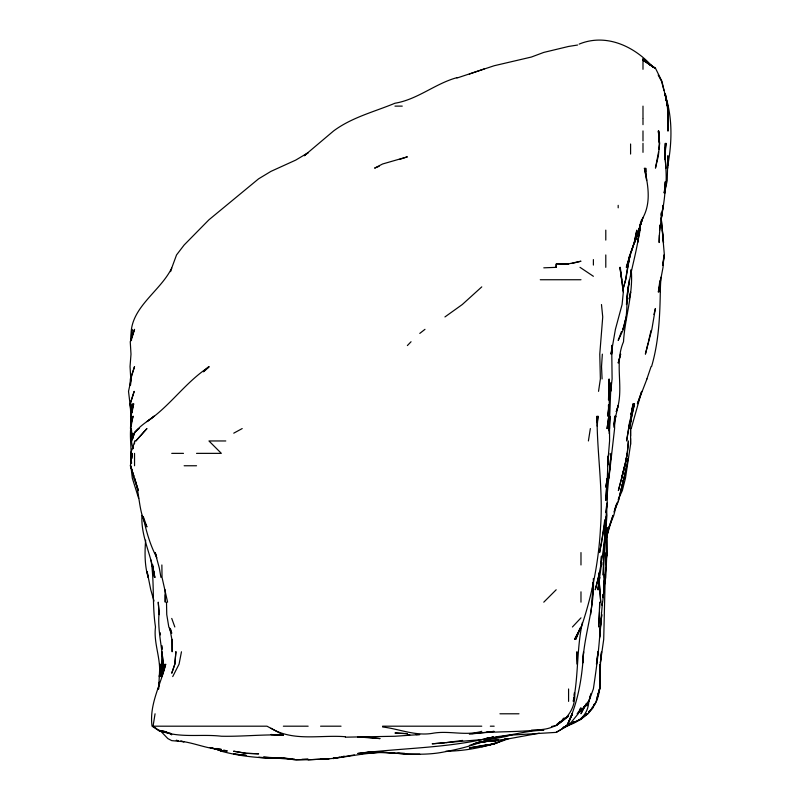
<?xml version="1.0" encoding="UTF-8"?>
<svg xmlns="http://www.w3.org/2000/svg" width="800" height="800" viewBox="0 0 800 800"><rect width="100%" height="100%" fill="white"/><g stroke="black" fill="none" stroke-linecap="round" stroke-linejoin="round"><path stroke-width="1.2" d="M611.69 345.47L612.1 378.95L610.72 391.35L610.99 382.67L609.16 431.04L609.45 416.15L609.59 440.96L607.55 465.76M597.02 421.11L597.05 416.15C596.92 453.43 603.35 490.47 600.5 527.77C598.73 561.44 592.17 595.08 581.31 626.98L574.59 639.38L580.98 626.98L575.71 639.38L580.06 628.1M665.2 185.49L665.22 181.77C665.83 202.21 659.03 222.05 659.16 242.54L659.42 235.09M667.77 168.13L667.88 155.73L667.22 180.53L665.28 189.55M159.81 670.38L159.87 664.18L159.34 676.58L160.99 664.18L159.28 676.58L158.69 688.98M645.69 171.85L645.72 168.13L646.63 180.53L644.4 168.13C647.95 184.42 651.39 202.17 642.99 217.64L631.01 252.52M165.3 594.73L165.22 602.17L165.13 589.77M606.23 516.6C605.1 541.17 601.73 566.01 595.25 589.77L598.42 577.37M172.36 639.38L172.16 651.78L171.85 639.38L169.81 628.16M601.22 562.49L601.45 556.29L601.39 564.97L597.86 589.77L599.69 577.37L598.37 589.77L599.13 579.85L600.72 602.17L599.07 579.85M131.48 424.83L131.34 413.67M608.02 457.08L607.34 478.16L605.79 487.19L607.31 478.16L605.79 500.38L606.72 484.36M599.53 612.09L598.69 626.98L599.72 602.17L599.6 608.37M609.01 404.99L608.8 416.15L607.08 428.56L608.8 416.15L608.43 404.99M664.61 159.45L666.09 143.32C663.04 159.81 669.16 176.6 664.12 192.93L665.7 181.66M161.99 651.78L161.06 676.58L161.9 664.18L160.75 676.58L161.92 664.18M608.48 400.03L609.11 378.95L609.29 403.75L607.75 416.15L608.9 404.99M611.73 354.15L611.94 345.47M661.2 216.49L661.29 212.77M604.22 583.57L604.06 589.77L604.8 577.37L603.62 589.77L606.25 564.97L606.3 536.45M605.19 532.73L605.33 527.77L605.19 540.17L602.81 574.89M132.05 458.32L132.19 453.36L130.39 465.76L134.16 477.03M583.77 716.63L580.98 718.76L588.04 713.79L593.39 707.15L588.49 712.13C605.66 697.17 597.94 671.67 601.56 651.78L600.36 662.94L603.71 639.38L605.21 577.37L604.36 584.14M159.25 613.6L159.34 610.67C156.62 631.45 163.98 652 163.25 672.86L163.29 664.18L162.25 654.26M599.74 688.98L599.89 664.18L599.75 688.98L596.37 700.26M131.84 333.06L131.96 329.34L130.91 340.51M593.31 578.61C595.04 607.42 583.97 634.46 582.81 662.94L583.56 651.78C582.36 675.62 578.57 700.29 568.58 722.08L572.45 713.79L566.65 726.19L556.18 732.38L506.58 735.38L495.3 736.96M605.8 527.77L605.23 536.55M609.37 428.56L609.81 416.15L609.16 433.52M664.89 155.73L665.29 143.32L664.9 155.73L666.06 168.13M131.84 412.43L132.18 403.75L131.34 416.15M630.79 276.02L631.03 269.82M640.46 222.69L640.14 230.13L637.6 242.54L639.89 225.17C638.09 252.12 627.46 277.45 626.48 304.54L629.34 279.74M130.09 385.15L130.36 378.95L134.54 366.55L131.12 377.82M607.63 464.52L608.71 453.36L607.64 464.52L607.92 457.08M659.59 230.13L659.82 225.17M611.85 345.47L611.41 354.15L612.21 345.47M601.19 563.73L601.56 556.29M604.77 540.17C601.81 561.93 606.15 584.03 602.04 605.56M604.38 577.37L604.51 574.89M145.64 540.17C144.69 552.59 144.56 565.32 148.16 577.37L147.14 571.75L150.77 589.77L153.98 601.05M665.15 192.93L665.79 181.77M599.63 636.9L600.25 626.98C599.28 647.7 596.42 668.34 593.39 688.83L588.87 701.38L590.34 695.75M163.86 667.9L164.1 664.18L161.95 676.58L165.72 664.18C160.7 684.77 149.07 704.34 152.04 726.19L159.34 730.97L168.36 732.84M602.34 354.15L601.53 366.55L602.08 378.95M592.12 602.17L593.15 582.33L592.13 602.17L590.64 614.57M614 426.07L614.65 416.15L614.59 428.56L608.93 478.16L611.11 453.36L606.75 499.24M574.59 692.7C576.51 711.28 561.55 726.9 543.78 729.29C519.91 732.43 495.77 731.12 471.85 733.62M640.16 225.17L639.83 230.13L640.84 222.24M592.44 589.77L593.39 581.96L592.39 588.66M618.19 499.54L622.34 490.56L625.46 478.16L630.59 444.3L630.59 428.56L630.59 436M597.19 426.07L598.05 416.15L597.19 422.92M630.03 428.56L631.58 416.15L634.49 403.75L630.59 422.11M627.27 453.36L628.39 440.96C627.74 457.96 622.59 474.22 618.38 490.56L624.94 465.76L627.27 453.36L624.92 465.76M159.01 685.54L159.34 682.11L158.24 688.98M658.54 152.01L655.45 168.13L658.39 155.73L659.64 143.32L658.32 130.92L659.45 143.32L658.75 130.92L659.37 143.32L658.78 149.53M603.62 589.77L604.84 577.37L603.56 592.03M620.28 267.34L623.33 292.14L622.09 304.54L615.41 329.34L611.1 354.15L612.12 345.47M661.19 215.25L661.44 212.77M667.79 165.57C672.1 142.06 672.66 117.82 665.2 94.85M659.84 280.98L658.35 292.14L663.03 267.34L664 254.94L662.82 264.86M600.94 622.02L600.4 626.98L602.47 602.17L602.02 604.43M601.21 619.54L601.76 614.57L599.62 638.14M130.52 385.15L131.21 378.95L128.52 391.35L130.79 410.52M602.73 597.21L603.03 594.73M602.03 540.17L604.75 519.87M605.94 512.63L607.13 502.96L606.19 515.36L599.59 552.57L601.81 541.29M573.77 697.66L573.31 701.38C578.59 675.35 576.63 648.46 582.43 622.47M574.08 695.18L574.38 692.7M606.07 559.35L606.91 552.57L605.75 577.37L604.41 585.26M627.33 463.28L627.02 465.76L627.85 458.99M627.64 460.8L627.94 458.32M628.9 283.12C625.52 298.46 628.94 314.61 622.91 329.34L626.18 316.94L623.39 329.34L618.19 340.44L621.49 331.56M631.59 410.99L633.09 403.75L626.6 440.96L629.62 421.79M605.95 512.63L607.24 502.96L606.82 481.88M598.74 575.12L599.06 572.86M602.77 597.66L603.25 594.28M598.54 391.35L600.37 378.95L599.77 354.15L602.73 316.94L601.48 304.54M662.85 265.08L664.36 254.94L661.17 217.73L663.51 242.54L662.36 230.13M605.79 529.74L606.94 515.36L606.35 506.68M588.4 440.96L590.35 428.56M614.01 427.43L615.79 416.15L614.93 419.54M170.61 733.34L159.34 730.72L153.07 726.19L155.06 713.79M629.4 256.06L625.57 279.74L622.81 289.89M630.59 422.06L631.58 416.15M605.79 539.8L612.99 515.36L608.75 527.77L605.79 540.17L607.54 527.77L605.97 540.17L608.75 527.77L613.79 515.36L616.96 502.96L614.91 508.6M605.99 560.48L607.39 552.57L607.11 532.73M131.98 412.77L133.68 403.75L130.57 416.15L131.16 424.83M181.46 651.78L179.06 664.18L172.72 676.58M628.72 428.56L630.59 419.01M618.19 501.72L623.87 478.16L618.19 501.72L613.92 511.98M648.41 341.75L651.05 330.47M653.94 314.53L655.39 308.51L651.86 329.34L645.39 354.15L648.13 342.87M621.15 490.56L626.8 465.76L621.28 489.43M639.58 227.88L641.47 219.99M590.96 693.49L588.95 701.38L580.98 711.95L584.91 705.61M606.1 538.59L608.92 527.77M631.21 428.56L641.68 391.35L637.4 403.75L646.97 378.95M613.87 424.05L618.19 405.6L616.29 411.46M651.57 366.55C659.79 338.49 660.13 308.73 660.47 279.74L660.23 292.14L660.82 277.26M630.89 414.72L633.9 403.75L630.92 414.12M597.29 696.87L599.47 688.98L596.26 701.38L593.96 705.43M622.84 289.89L625.74 279.74L629.8 256.06L627.46 267.34L630.59 253.63M629.62 256.06L626.32 267.34L634.3 242.54L636.82 230.13L634.25 242.54L631 251.7M131.14 340.62L134.54 329.34L130.25 341.75L131 354.15L130.04 366.55L130.78 378.95M629.95 254.94L630.59 252.85M639.04 230.13L634.65 242.54L642.8 217.73L638.87 230.13M616.29 411.58C624.84 389.09 613.75 364.35 623.51 341.75C624.86 317.63 633.43 294.15 631.24 269.82M170.58 271.65L171.74 268.18M646.9 378.95L651.1 366.55M134.54 442.24L130.62 453.36L131.6 463.28M638.31 231.26L634.72 241.41L638.57 231.26M171.97 267.34L176.54 254.94L184.14 245L208.94 219.79L258.55 178.86L270.95 171.37L295.75 160.09L308.15 152.69L304.26 155.73L333.63 130.92C351.9 117.33 374.23 111.82 394.96 103.24C417.66 99.48 435.18 83.58 456.97 77.64M568.58 722.98L572.21 713.79L566.62 726.19L556.18 732.38M634.73 240.28L638.41 231.26M586.89 705.89L588.79 701.38C588.16 715.39 578.09 722.95 565.41 726.19L580.98 719.02M584.02 707.02L580.98 713.79L586.43 703.45M171.74 268.03C159.63 292.87 126.9 309.13 131.5 340.51M579.7 709.87L580.98 707.91L578.17 713.79L568.58 725.55L564.06 727.08M577.14 713.79L578.42 711.95M579.7 710.11L580.98 708.27L579.48 709.84M588.37 701.38L580.98 710.82L579.15 712M135.93 440.96L146.94 428.56L135.76 440.96M591.72 708.27L593.39 706.44M572.43 626.98L580.98 617.86M407.37 345.56L411.05 341.75M543.78 602.17L556.18 589.77M203.63 371.62L208.94 366.55L203.63 371.49M560.61 721.38L556.18 725.56L551.47 726.52M562.38 719.71L564.15 718.03M560.61 721.48L556.18 725.56L568.58 716.14L557.13 724M562.38 719.84L564.15 718.21M203.63 371.73L208.94 366.97C185.51 382.07 170.09 406.11 146.94 421.6L154.17 416.15C145.46 423.22 133.63 428.91 131.31 440.96L132.94 448.85M579.23 710.66L580.98 709.1M481.77 286.88L462.27 304.54L444.93 316.94M419.77 333.41L424.98 329.34M585.63 715.21L587.49 713.79L580.98 719.42L568.58 724.98L570.65 723.59M584.8 715.23L586.71 713.79M233.75 433.17L242.2 428.56M498.29 739.65L494.17 741.77L498.36 739.65M508.74 738.59C488.84 746.45 467.27 750.99 445.81 751.26M493.24 737.33C477.76 744.29 461.23 748.75 444.57 751.84C421.14 756.7 397.43 752.69 373.88 752.19M562.56 728.08L566.81 726.19L563.27 727.18M506.33 738.59L494.17 743.9L481.77 746.77M379.16 166.26L374.61 168.13L382.56 164L407.37 156.84L399.47 159.44M579.13 44.11C606.27 32.92 634.89 46.51 652.95 67.2M469.37 745.47L477.26 742.6M456.97 78.02L494.17 65.74L531.38 57.04L543.78 52.41L568.58 46.45L577.6 45.03M469.37 74.04L484.21 68.92M497.32 739.59L473.88 743.71M512.21 734.65L506.58 736.38L484.03 740.65L490.85 738.59L485.18 740.13M476.14 743.07L479.52 742.05M571.96 263.47L580.98 261.21L568.58 263.85L556.18 263.82L568.58 264.31M488.91 738.1C445.92 748.22 401.41 748 357.76 753.48L372.43 751.59M491.01 737.61L493.12 737.12L490.95 737.52M493.03 737.3L481.77 739.59L432.17 743.81L444.57 742.82M335.21 758.05L332.96 758.52L354.38 754.91M337.47 757.64L339.72 757.12M539.27 733.21L506.58 739.18L483.01 741.82M493.07 737.26L486.46 738.59C505.84 737.04 524.46 730.63 543.78 730.23L531.38 730.22M488.81 737.95L485.59 738.59L494.17 737.12M481.77 731.3C465.45 736.23 448.64 730.2 432.17 733.38C415.16 736.17 399.17 728.91 382.56 726.96M365.65 752.76L367.91 752.4M362.27 753.52L369.03 752.47M481.77 741.95L478.39 742.41L481.77 741.93M445.7 742.66L462.61 740.42M365.65 752.94L370.16 752.36M361.48 753.5L363.96 753.21M366.44 752.91L382.56 752.16L394.96 753.06M361.48 753.59L382.56 752.06L373.88 752.27M487.97 741.27L483.01 741.81L494.17 740.64L490.45 740.99M486.73 732.04L494.17 731.39L469.37 734.18M329.24 758.77L308.15 759.79L295.75 759.59M308.15 759.79L328 758.84M320.56 759.31C345.56 758.54 369.78 750.24 394.96 753.12M543.78 267.83L556.18 267.34L556.18 264.49L556.18 267.34M407.37 734.85L409.85 734.79M416.05 734.64L419.77 734.55L394.96 736.26L345.36 737.17M419.77 754.2L407.37 754.3L396.2 753.18M301.95 759.29L308.15 759.25L295.75 760L283.35 758L288.31 758.53M394.96 106.12L402.25 106.12M540.26 279.74L580.98 279.74M225.79 440.96L208.94 440.96L221.35 453.36L196.54 453.36M171.74 453.36L183.48 453.36M130.39 465.76L133.87 475.91M184.14 465.76L196.54 465.76M499.93 713.79L518.98 713.79M153.07 726.19L266.99 726.19L283.35 735.01C262.65 734.34 242.02 736.67 221.35 736.23C200.74 733.75 178.99 738.62 159.34 730.34L168.36 732.71M283.35 726.19L308.15 726.19M320.56 726.19L341.04 726.19M382.56 726.19L481.77 726.19M490.31 726.19L494.17 726.19M345.36 736.73C320.51 734.69 293.57 741.88 270.95 728.22M397.44 753.21L404.88 753.5L398.68 753.22M407.37 733.59L394.96 733.01L407.37 733.78M294.51 759.52L263.51 757.15L283.35 758.18C262.46 758.47 241.57 756.74 221.35 751.22L215.4 748.52M290.79 758.8L294.51 759.19M178.5 740.74L176.25 740.33L178.5 740.82M180.76 741.14L184.14 741.75L171.74 740.63L167.84 738.59L160.19 730.6M180.76 741.25C194.57 742.88 207.37 749.01 221.35 749.42L216.84 748.48M580.01 267.34L593.39 276.29M223.73 750.08L227.32 750.99L221.35 750.58L210.07 747.56M162.72 730.86L166.1 731.82M211.2 747.57L221.35 750.99L215.71 748.52M169.83 733.46L171.74 734.79L169.8 733.35M642.99 69.31L642.99 59.2L655.39 68.51L642.99 60.24L655.39 68.05L661.93 81.32L667.79 106.12L665.18 94.85M642.99 59.2L652.53 66.67L642.99 58.76L650.08 65.01M156.92 557.84C150.04 545.05 146.08 530.66 143.06 516.49M658.19 75.01L661.55 81.32L663.94 90.34M156.52 555.73L155.11 552.57L159.34 568.13L160.94 577.37M171.74 618.43L174.83 626.98M143.23 516.52L146.94 526.9C138.2 511.76 140.07 494.14 134.54 478.16L138.4 490.56L133.83 478.16L130.89 465.76M138.68 498.45L132.31 478.16L131 467M170.61 629.08L171.74 633.28L168.8 626.98L166.75 614.57L166.5 602.17M170.15 629.14L170.68 631.31M167.6 602.17L162.03 577.37L161.87 564.97M132.46 436.45L130.88 428.56L132.4 438.7M621.72 279.74L619.93 267.34L623.33 292.14M131.28 413.9L130.46 428.56L133.13 416.15C127.76 431.35 132.36 447.47 130.83 463.28M160.13 632.61L160.47 634.87M152.82 564.97L154.47 577.37C152.21 556.31 140.61 536.87 141.98 515.36M131.61 431.04L131.32 428.56L131.99 440.96M131.89 433.52L132.46 438.48M130.8 408.71L130.27 403.75L134.19 391.35L130.19 403.75L130.88 416.15M161.67 645.58L162.04 649.3L161.7 645.58M598.75 579.85L599.49 589.77L599.31 579.85M132.9 445.92L133.07 448.4M150.98 560.01C154.61 582.25 152.03 604.75 155.49 626.98C153.56 641.71 159.83 655.76 159.63 670.38M603.07 562.49L603.16 564.97M642.99 106.12L642.99 117.96M642.99 118.52L642.99 124.66M642.99 130.92L642.99 140.92M642.99 143.32L642.99 152.35M630.59 144.01L630.59 154.06M630.59 438.48L630.59 444.3M618.19 205.33L618.19 207.83M605.79 230.13L605.79 240.09M605.79 254.94L605.79 267.34M593.39 259.59L593.39 265.08M580.98 552.57L580.98 564.97M580.98 591.82L580.98 602.17M568.58 688.98L568.58 701.38M134.54 440.96L134.54 443.79M134.54 453.36L134.54 465.76M668.29 118.52L668.07 130.92L667.79 108.26L665.32 93.72L667.33 106.12L668.29 118.52M668.42 118.52L667.91 130.92L668.41 118.52L667.79 108.83L668.41 118.52M175.91 651.78L174.85 664.18L171.74 673.24L174.81 664.18L175.91 651.78M598.05 651.78L596.47 664.18L598.05 651.78M663.18 205.33L661.38 217.73L663.18 205.33M630.59 292.14L629.23 298.9L630.59 292.14M624.64 465.76L621.62 478.16L624.64 465.76M620.59 354.15L618.19 363.03L620.66 354.15M134.54 432.53L132.58 438.85L134.54 432.53L138.87 428.56L134.54 432.53M594.45 704.05L593.39 705.82L594.45 704.02M573.75 721.89L568.58 724.98L573.75 721.88M580.98 710.81L578.96 712L580.98 710.82M506.52 738.59L494.17 743.93L481.77 746.04L494.17 743.9L506.52 738.59M335.21 758.09L332.96 758.53L335.21 758.08M344.23 756.33L341.98 756.77L344.23 756.33M481.77 745.64L469.37 747.9L494.17 743.89L481.77 745.64M283.35 734.96L270.95 734.53L283.35 735.01M270.95 757.83L258.55 757.38L270.95 757.92M258.55 753.81L246.15 753.31L233.75 751.24L246.15 753.31L258.55 753.81M370.16 737.53L357.76 736.93L380.08 738.59L370.16 737.53M246.15 755.37L233.75 754.02L246.15 755.37M154.87 577.37L152.21 564.97L154.87 577.37M667.54 106.12L665.05 93.72L667.47 106.12M159.23 614.57L158.25 602.17L159.22 614.57M577.29 664.18L576.9 651.78L577.23 664.18M609.53 428.56L609.44 416.15L609.48 428.56M606.25 564.97L606.2 552.57L606.22 564.97"/></g></svg>
